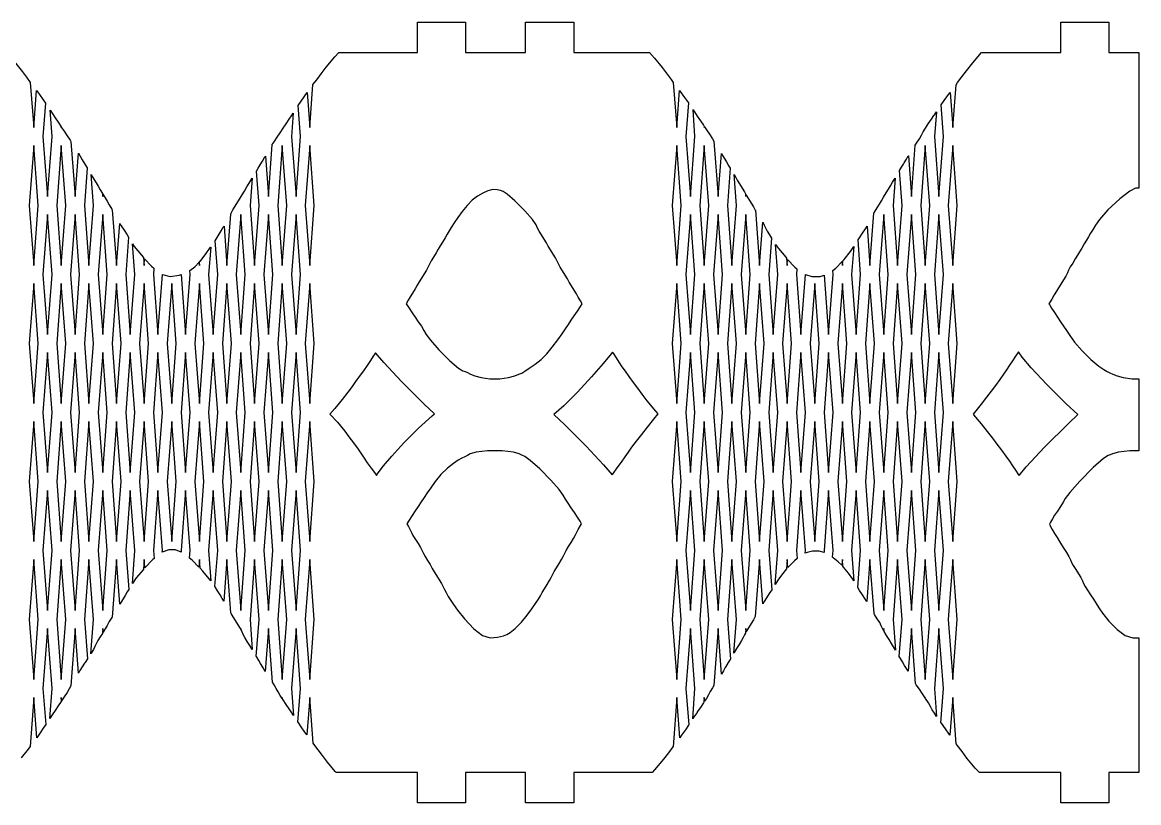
# Model space of a CAD drawing. Header units: millimetres. Extents: x 0 to 428, y -5 to 125.
# Drawn here: x 242.5 to 428.5, y -5 to 125 of the extents above; entities that cross this region are included whole.
import ezdxf

# ---------------------------------------------------------------- set-up
doc = ezdxf.new("R2010")
doc.units = ezdxf.units.MM

msp = doc.modelspace()

# ---------------------------------------------------------------- linework, layer by layer
at = {"color": 0}
for points in [[(241.19, 118.44), (242.57, 116.78), (243.21, 115.87), (243.85, 114.99), (244.41, 107.5), (244.87, 113.63), (245.35, 112.98), (245.98, 112.11), (246.37, 111.52), (245.96, 106), (246.71, 96), (247.46, 106), (247.13, 110.38), (247.47, 109.86), (247.97, 109.11), (248.48, 108.36), (248.98, 107.61), (249, 107.57), (249.01, 107.5), (249.01, 107.55), (249.47, 106.86), (249.97, 106.11), (250.48, 105.35), (250.62, 105.14), (251.31, 96), (251.85, 103.22), (252.13, 102.7), (252.51, 102.08), (252.94, 101.39), (253.32, 100.77), (253.33, 100.75), (252.86, 94.5), (253.61, 84.5), (254.36, 94.5), (253.97, 99.63), (254.01, 99.58), (254.44, 98.89), (254.82, 98.27), (255.13, 97.7), (255.51, 97.08), (255.87, 96.51), (255.91, 96), (255.94, 96.4), (255.94, 96.39), (256.32, 95.77), (256.63, 95.2), (257.01, 94.58), (257.45, 93.88), (257.51, 93.78), (258.21, 84.5), (258.74, 91.51), (258.97, 91.12), (259.47, 90.37), (260, 89.58), (260.23, 89.23), (259.76, 83), (260.51, 73), (261.26, 83), (260.88, 88.08), (261.15, 87.65), (262.35, 86.2), (262.71, 85.81), (262.81, 84.5), (262.89, 85.61), (264.05, 84.37), (264.44, 84.06), (264.36, 83), (265.11, 73), (265.86, 83), (265.86, 83.01), (267.12, 82.65), (268.63, 82.87), (268.96, 82.99), (269.71, 73), (270.46, 83), (270.41, 83.65), (271.24, 84.24), (271.97, 85.04), (272.01, 84.5), (272.06, 85.13), (272.23, 85.32), (273.13, 86.47), (273.89, 87.52), (273.9, 87.53), (273.56, 83), (274.31, 73), (275.06, 83), (274.64, 88.59), (274.99, 89.13), (275.33, 89.72), (275.63, 90.26), (276, 90.89), (276.12, 91.06), (276.61, 84.5), (277.25, 93.04), (277.33, 93.22), (277.61, 93.74), (278, 94.38), (278.44, 95.08), (278.82, 95.7), (279.13, 96.27), (279.51, 96.89), (279.94, 97.58), (280.32, 98.2), (280.63, 98.77), (280.8, 99.05), (280.46, 94.5), (281.21, 84.5), (281.96, 94.5), (281.53, 100.22), (281.82, 100.7), (282.13, 101.27), (282.51, 101.89), (282.94, 102.58), (283.01, 102.69), (283.51, 96), (284.16, 104.64), (284.45, 105.08), (284.97, 105.85), (285.48, 106.61), (285.98, 107.36), (286.48, 108.11), (286.98, 108.86), (287.36, 109.43), (287.48, 109.61), (287.65, 109.87), (287.36, 106), (288.11, 96), (288.86, 106), (288.48, 111.12), (288.95, 111.84), (289.48, 112.61), (289.97, 113.31), (290.41, 107.5), (290.94, 114.62), (291.56, 115.44), (292.28, 116.41), (293.13, 117.53), (294.58, 119.26), (295.26, 120), (308.37, 120), (308.37, 125), (316.37, 125), (316.37, 120), (326.37, 120), (326.37, 125), (334.37, 125), (334.37, 120), (347, 120), (347.84, 119.01), (349.1, 117.49), (349.95, 116.39), (350.63, 115.46), (350.97, 115), (351.53, 107.5), (351.99, 113.63), (352.12, 113.46), (352.85, 112.48), (353.48, 111.61), (353.5, 111.57), (353.08, 106), (353.83, 96), (354.58, 106), (354.25, 110.46), (354.48, 110.1), (354.97, 109.36), (355.47, 108.61), (355.97, 107.86), (356.12, 107.64), (356.13, 107.5), (356.14, 107.61), (356.47, 107.11), (356.98, 106.35), (357.5, 105.58), (357.74, 105.21), (358.43, 96), (358.97, 103.14), (359.01, 103.08), (359.44, 102.39), (359.82, 101.77), (360.04, 101.37), (360.04, 101.37), (360.13, 101.2), (360.45, 100.68), (359.98, 94.5), (360.73, 84.5), (361.48, 94.5), (361.1, 99.63), (361.32, 99.27), (361.63, 98.7), (362.01, 98.08), (362.44, 97.39), (362.82, 96.77), (363, 96.44), (363.03, 96), (363.06, 96.34), (363.13, 96.2), (363.51, 95.58), (363.94, 94.89), (364.32, 94.27), (364.63, 93.7), (364.64, 93.68), (365.33, 84.5), (365.87, 91.69), (366.12, 91.22), (366.33, 90.75), (366.6, 90.23), (366.98, 89.61), (367.34, 89.04), (366.88, 83), (367.63, 73), (368.38, 83), (368.01, 87.99), (368.5, 87.3), (369.69, 85.85), (369.84, 85.69), (369.93, 84.5), (370.01, 85.51), (371.24, 84.21), (371.56, 83.96), (371.48, 83), (372.23, 73), (372.98, 82.99), (374.07, 82.66), (375.42, 82.67), (376.09, 82.88), (376.83, 73), (377.58, 83), (377.53, 83.67), (378.06, 84.06), (379.08, 85.15), (379.13, 84.5), (379.19, 85.27), (379.41, 85.5), (380.46, 86.81), (381.03, 87.63), (380.68, 83), (381.43, 73), (382.18, 83), (381.75, 88.77), (381.98, 89.11), (382.5, 89.88), (382.98, 90.61), (383.24, 91.05), (383.73, 84.5), (384.39, 93.2), (384.5, 93.38), (384.94, 94.08), (385.32, 94.7), (385.63, 95.27), (386.01, 95.89), (386.44, 96.58), (386.82, 97.2), (387.13, 97.77), (387.51, 98.39), (387.92, 99.05), (387.58, 94.5), (388.33, 84.5), (389.08, 94.5), (388.65, 100.29), (389.01, 100.89), (389.31, 101.37), (389.31, 101.37), (389.44, 101.58), (389.82, 102.2), (390.12, 102.76), (390.13, 102.76), (390.63, 96), (391.28, 104.56), (391.49, 104.88), (391.97, 105.61), (392.33, 106.21), (392.62, 106.76), (392.98, 107.37), (393.45, 108.09), (393.97, 108.85), (394.39, 109.49), (394.39, 109.49), (394.47, 109.6), (394.79, 110.09), (394.48, 106), (395.23, 96), (395.98, 106), (395.59, 111.27), (396.1, 111.98), (396.83, 112.96), (397.1, 113.32), (397.53, 107.5), (398.07, 114.61), (398.33, 114.97), (399.04, 115.92), (399.81, 116.94), (400.86, 118.26), (402.33, 120), (415.5, 120), (415.5, 125), (423.5, 125), (423.5, 120), (428.5, 120), (428.5, 97.37), (428.47, 97.38), (427.94, 97.37), (427.03, 96.89), (425.35, 95.61), (423.38, 93.77), (421.97, 92.18), (421.3, 91.2), (420.9, 90.53), (420.49, 89.88), (420.13, 89.27), (419.82, 88.7), (419.44, 88.08), (419.01, 87.39), (418.63, 86.77), (418.32, 86.2), (417.94, 85.58), (417.5, 84.88), (417.11, 84.24), (416.83, 83.72), (416.62, 83.25), (416.35, 82.73), (415.95, 82.09), (415.51, 81.39), (415.13, 80.77), (414.82, 80.2), (414.44, 79.58), (414.01, 78.89), (413.63, 78.27), (413.55, 78.12), (413.62, 77.98), (413.98, 77.37), (414.45, 76.65), (414.97, 75.88), (415.47, 75.13), (415.96, 74.39), (416.45, 73.65), (417.01, 72.82), (417.83, 71.73), (419.06, 70.29), (420.54, 68.81), (421.84, 67.72), (422.7, 67.14), (423.25, 66.84), (423.7, 66.61), (424.2, 66.37), (424.89, 66.11), (425.94, 65.83), (427.4, 65.62), (428.5, 65.62), (428.5, 53.61), (427.02, 53.61), (425.11, 53.4), (424.13, 53.11), (423.73, 52.93), (423.44, 52.85), (422.66, 52.34), (420.92, 50.81), (418.68, 48.57), (417.01, 46.69), (416.26, 45.66), (415.91, 45.04), (415.48, 44.36), (414.96, 43.59), (414.48, 42.87), (414.12, 42.26), (413.83, 41.71), (413.65, 41.41), (413.83, 41.02), (414.11, 40.49), (414.5, 39.85), (414.94, 39.16), (415.32, 38.53), (415.63, 37.97), (416.01, 37.34), (416.45, 36.65), (416.85, 36.01), (417.12, 35.48), (417.33, 35.02), (417.6, 34.5), (418, 33.85), (418.45, 33.15), (418.85, 32.5), (419.12, 31.98), (419.33, 31.52), (419.6, 31), (419.97, 30.38), (420.46, 29.65), (420.98, 28.88), (421.44, 28.16), (421.87, 27.47), (422.49, 26.57), (423.55, 25.26), (424.89, 23.83), (426.22, 22.83), (427.54, 22.45), (428.5, 22.45), (428.5, 0), (423.5, 0), (423.5, -5), (415.5, -5), (415.5, 0), (402, 0), (401.28, 0.77)], [(244.41, 104.5), (243.66, 94.5), (244.41, 84.5), (245.16, 94.5), (244.41, 104.5)], [(249.01, 104.5), (248.26, 94.5), (249.01, 84.5), (249.76, 94.5), (249.01, 104.5)], [(285.81, 104.5), (285.06, 94.5), (285.81, 84.5), (286.56, 94.5), (285.81, 104.5)], [(289.66, 94.5), (290.41, 84.5), (291.16, 94.5), (290.41, 104.5), (289.66, 94.5)], [(352.28, 94.5), (351.53, 104.5), (350.78, 94.5), (351.53, 84.5), (352.28, 94.5)], [(356.88, 94.5), (356.13, 104.5), (355.38, 94.5), (356.13, 84.5), (356.88, 94.5)], [(393.68, 94.5), (392.93, 104.5), (392.18, 94.5), (392.93, 84.5), (393.68, 94.5)], [(397.53, 104.5), (396.78, 94.5), (397.53, 84.5), (398.28, 94.5), (397.53, 104.5)], [(327.94, 68.04), (328.93, 68.83), (329.87, 69.76), (330.8, 70.9), (331.71, 72.1), (332.47, 73.12), (333.02, 73.93), (333.49, 74.64), (333.97, 75.37), (334.47, 76.12), (334.98, 76.88), (335.5, 77.65), (335.8, 78.11), (335.51, 78.58), (335.13, 79.2), (334.82, 79.77), (334.44, 80.39), (334.01, 81.08), (333.63, 81.7), (333.32, 82.27), (332.94, 82.89), (332.5, 83.59), (332.11, 84.23), (331.83, 84.75), (331.62, 85.22), (331.35, 85.74), (330.95, 86.38), (330.51, 87.08), (330.13, 87.7), (329.82, 88.27), (329.44, 88.89), (329, 89.58), (328.62, 90.21), (328.37, 90.71), (328.11, 91.24), (327.49, 92.15), (326.22, 93.62), (324.59, 95.25), (323.28, 96.35), (322.6, 96.79), (322.18, 96.96), (321.62, 97.11), (320.9, 97.13), (320.09, 96.92), (319.24, 96.53), (318.35, 96.03), (317.46, 95.37), (316.61, 94.5), (315.81, 93.49), (315.08, 92.48), (314.45, 91.58), (313.96, 90.84), (313.62, 90.25), (313.32, 89.71), (312.94, 89.08), (312.51, 88.39), (312.13, 87.77), (311.82, 87.2), (311.44, 86.58), (311, 85.88), (310.61, 85.24), (310.33, 84.72), (310.12, 84.25), (309.85, 83.73), (309.45, 83.09), (309.01, 82.39), (308.63, 81.77), (308.32, 81.2), (307.94, 80.58), (307.51, 79.89), (307.13, 79.27), (306.82, 78.7), (306.47, 78.12), (306.97, 77.38), (307.48, 76.62), (307.98, 75.87), (308.48, 75.12), (308.99, 74.37), (309.43, 73.68), (309.81, 73.02), (310.49, 72.06), (311.88, 70.46), (313.71, 68.63), (315.17, 67.38), (315.9, 66.94), (316.27, 66.82), (316.67, 66.64), (317.19, 66.38), (317.9, 66.11), (318.94, 65.83), (320.4, 65.62), (322.05, 65.62), (323.51, 65.83), (324.56, 66.11), (325.24, 66.36), (325.72, 66.58), (326.23, 66.87), (326.98, 67.37), (327.94, 68.04)], [(246.71, 93), (245.96, 83), (246.71, 73), (247.46, 83), (246.71, 93)], [(250.56, 83), (251.31, 73), (252.06, 83), (251.31, 93), (250.56, 83)], [(255.16, 83), (255.91, 73), (256.66, 83), (255.91, 93), (255.16, 83)], [(278.91, 93), (278.16, 83), (278.91, 73), (279.66, 83), (278.91, 93)], [(283.51, 93), (282.76, 83), (283.51, 73), (284.26, 83), (283.51, 93)], [(288.11, 93), (287.36, 83), (288.11, 73), (288.86, 83), (288.11, 93)], [(354.58, 83), (353.83, 93), (353.08, 83), (353.83, 73), (354.58, 83)], [(358.43, 93), (357.68, 83), (358.43, 73), (359.18, 83), (358.43, 93)], [(363.03, 93), (362.28, 83), (363.03, 73), (363.78, 83), (363.03, 93)], [(386.78, 83), (386.03, 93), (385.28, 83), (386.03, 73), (386.78, 83)], [(391.38, 83), (390.63, 93), (389.88, 83), (390.63, 73), (391.38, 83)], [(395.98, 83), (395.23, 93), (394.48, 83), (395.23, 73), (395.98, 83)], [(243.66, 71.5), (244.41, 61.5), (245.16, 71.5), (244.41, 81.5), (243.66, 71.5)], [(249.01, 81.5), (248.26, 71.5), (249.01, 61.5), (249.76, 71.5), (249.01, 81.5)], [(252.86, 71.5), (253.61, 61.5), (254.36, 71.5), (253.61, 81.5), (252.86, 71.5)], [(258.21, 81.5), (257.46, 71.5), (258.21, 61.5), (258.96, 71.5), (258.21, 81.5)], [(262.06, 71.5), (262.81, 61.5), (263.56, 71.5), (262.81, 81.5), (262.06, 71.5)], [(266.66, 71.5), (267.41, 61.5), (268.16, 71.5), (267.41, 81.5), (266.66, 71.5)], [(271.26, 71.5), (272.01, 61.5), (272.76, 71.5), (272.01, 81.5), (271.26, 71.5)], [(276.61, 81.5), (275.86, 71.5), (276.61, 61.5), (277.36, 71.5), (276.61, 81.5)], [(280.46, 71.5), (281.21, 61.5), (281.96, 71.5), (281.21, 81.5), (280.46, 71.5)], [(285.06, 71.5), (285.81, 61.5), (286.56, 71.5), (285.81, 81.5), (285.06, 71.5)], [(290.41, 81.5), (289.66, 71.5), (290.41, 61.5), (291.16, 71.5), (290.41, 81.5)], [(351.53, 81.5), (350.78, 71.5), (351.53, 61.5), (352.28, 71.5), (351.53, 81.5)], [(356.88, 71.5), (356.13, 81.5), (355.38, 71.5), (356.13, 61.5), (356.88, 71.5)], [(360.73, 81.5), (359.98, 71.5), (360.73, 61.5), (361.48, 71.5), (360.73, 81.5)], [(366.08, 71.5), (365.33, 81.5), (364.58, 71.5), (365.33, 61.5), (366.08, 71.5)], [(369.93, 81.5), (369.18, 71.5), (369.93, 61.5), (370.68, 71.5), (369.93, 81.5)], [(374.53, 81.5), (373.78, 71.5), (374.53, 61.5), (375.28, 71.5), (374.53, 81.5)], [(379.13, 81.5), (378.38, 71.5), (379.13, 61.5), (379.88, 71.5), (379.13, 81.5)], [(384.48, 71.5), (383.73, 81.5), (382.98, 71.5), (383.73, 61.5), (384.48, 71.5)], [(388.33, 81.5), (387.58, 71.5), (388.33, 61.5), (389.08, 71.5), (388.33, 81.5)], [(392.93, 81.5), (392.18, 71.5), (392.93, 61.5), (393.68, 71.5), (392.93, 81.5)], [(398.28, 71.5), (397.53, 81.5), (396.78, 71.5), (397.53, 61.5), (398.28, 71.5)], [(246.71, 70), (245.96, 60), (246.71, 50), (247.46, 60), (246.71, 70)], [(251.31, 70), (250.56, 60), (251.31, 50), (252.06, 60), (251.31, 70)], [(255.91, 70), (255.16, 60), (255.91, 50), (256.66, 60), (255.91, 70)], [(260.51, 70), (259.76, 60), (260.51, 50), (261.26, 60), (260.51, 70)], [(265.11, 70), (264.36, 60), (265.11, 50), (265.86, 60), (265.11, 70)], [(269.71, 70), (268.96, 60), (269.71, 50), (270.46, 60), (269.71, 70)], [(274.31, 70), (273.56, 60), (274.31, 50), (275.06, 60), (274.31, 70)], [(278.91, 70), (278.16, 60), (278.91, 50), (279.66, 60), (278.91, 70)], [(283.51, 70), (282.76, 60), (283.51, 50), (284.26, 60), (283.51, 70)], [(287.36, 60), (288.11, 50), (288.86, 60), (288.11, 70), (287.36, 60)], [(296.89, 55.96), (297.68, 54.92), (298.46, 53.89), (299.02, 53.08), (299.47, 52.38), (299.98, 51.62), (300.62, 50.73), (301.34, 49.76), (301.5, 49.53), (301.81, 49.94), (302.71, 51.11), (304.05, 52.74), (306.07, 54.95), (308.52, 57.41), (310.77, 59.45), (311.18, 59.79), (309.44, 61.4), (305.68, 65.17), (302.74, 68.31), (301.38, 69.96), (301.38, 69.96), (300.98, 69.37), (300.5, 68.64), (299.97, 67.85), (299.33, 66.96), (298.64, 66.02), (298.03, 65.16), (297.47, 64.35), (296.76, 63.4), (295.8, 62.18), (294.56, 60.68), (293.76, 59.73), (295.02, 58.38), (296.23, 56.88), (296.89, 55.96)], [(344.32, 65.02), (343.6, 65.98), (342.98, 66.86), (342.45, 67.63), (341.97, 68.37), (341.48, 69.11), (340.98, 69.86), (340.84, 70.06), (340.64, 69.8), (339.28, 68.17), (337.33, 65.93), (335, 63.39), (332.73, 61.12), (331.06, 59.65), (332.83, 58.01), (336.45, 54.39), (339.34, 51.29), (340.78, 49.59), (340.98, 49.88), (341.63, 50.78), (342.32, 51.72), (342.95, 52.6), (343.49, 53.39), (344.08, 54.23), (344.82, 55.22), (345.7, 56.35), (346.67, 57.57), (347.73, 58.9), (348.47, 59.79), (348.08, 60.21), (346.63, 61.94), (345.78, 63.06), (345.06, 64.03), (344.32, 65.02)], [(354.58, 60), (353.83, 70), (353.08, 60), (353.83, 50), (354.58, 60)], [(359.18, 60), (358.43, 70), (357.68, 60), (358.43, 50), (359.18, 60)], [(363.78, 60), (363.03, 70), (362.28, 60), (363.03, 50), (363.78, 60)], [(368.38, 60), (367.63, 70), (366.88, 60), (367.63, 50), (368.38, 60)], [(372.98, 60), (372.23, 70), (371.48, 60), (372.23, 50), (372.98, 60)], [(377.58, 60), (376.83, 70), (376.08, 60), (376.83, 50), (377.58, 60)], [(382.18, 60), (381.43, 70), (380.68, 60), (381.43, 50), (382.18, 60)], [(386.78, 60), (386.03, 70), (385.28, 60), (386.03, 50), (386.78, 60)], [(391.38, 60), (390.63, 70), (389.88, 60), (390.63, 50), (391.38, 60)], [(395.23, 70), (394.48, 60), (395.23, 50), (395.98, 60), (395.23, 70)], [(406.35, 52.75), (406.98, 51.87), (407.5, 51.1), (407.98, 50.37), (408.47, 49.63), (408.56, 49.5), (409.77, 50.96), (412.83, 54.22), (416.79, 58.18), (418.36, 59.64), (416.42, 61.43), (413.21, 64.64), (410.6, 67.46), (409.1, 69.24), (408.46, 70.08), (407.97, 69.36), (407.47, 68.61), (406.98, 67.87), (406.5, 67.13), (405.98, 66.36), (405.35, 65.48), (404.63, 64.52), (403.9, 63.53), (403.15, 62.54), (402.27, 61.39), (400.9, 59.74), (401, 59.62), (402.25, 58.1), (403.27, 56.82), (404.12, 55.73), (404.88, 54.72), (405.63, 53.72), (406.35, 52.75)], [(244.41, 58.5), (243.66, 48.5), (244.41, 38.5), (245.16, 48.5), (244.41, 58.5)], [(248.26, 48.5), (249.01, 38.5), (249.76, 48.5), (249.01, 58.5), (248.26, 48.5)], [(252.86, 48.5), (253.61, 38.5), (254.36, 48.5), (253.61, 58.5), (252.86, 48.5)], [(258.21, 58.5), (257.46, 48.5), (258.21, 38.5), (258.96, 48.5), (258.21, 58.5)], [(262.81, 58.5), (262.06, 48.5), (262.81, 38.5), (263.56, 48.5), (262.81, 58.5)], [(266.66, 48.5), (267.41, 38.5), (268.16, 48.5), (267.41, 58.5), (266.66, 48.5)], [(272.01, 58.5), (271.26, 48.5), (272.01, 38.5), (272.76, 48.5), (272.01, 58.5)], [(276.61, 58.5), (275.86, 48.5), (276.61, 38.5), (277.36, 48.5), (276.61, 58.5)], [(280.46, 48.5), (281.21, 38.5), (281.96, 48.5), (281.21, 58.5), (280.46, 48.5)], [(285.81, 58.5), (285.06, 48.5), (285.81, 38.5), (286.56, 48.5), (285.81, 58.5)], [(290.41, 58.5), (289.66, 48.5), (290.41, 38.5), (291.16, 48.5), (290.41, 58.5)], [(352.28, 48.5), (351.53, 58.5), (350.78, 48.5), (351.53, 38.5), (352.28, 48.5)], [(356.13, 58.5), (355.38, 48.5), (356.13, 38.5), (356.88, 48.5), (356.13, 58.5)], [(360.73, 58.5), (359.98, 48.5), (360.73, 38.5), (361.48, 48.5), (360.73, 58.5)], [(366.08, 48.5), (365.33, 58.5), (364.58, 48.5), (365.33, 38.5), (366.08, 48.5)], [(370.68, 48.5), (369.93, 58.5), (369.18, 48.5), (369.93, 38.5), (370.68, 48.5)], [(374.53, 58.5), (373.78, 48.5), (374.53, 38.5), (375.28, 48.5), (374.53, 58.5)], [(379.88, 48.5), (379.13, 58.5), (378.38, 48.5), (379.13, 38.5), (379.88, 48.5)], [(384.48, 48.5), (383.73, 58.5), (382.98, 48.5), (383.73, 38.5), (384.48, 48.5)], [(388.33, 58.5), (387.58, 48.5), (388.33, 38.5), (389.08, 48.5), (388.33, 58.5)], [(393.68, 48.5), (392.93, 58.5), (392.18, 48.5), (392.93, 38.5), (393.68, 48.5)], [(398.28, 48.5), (397.53, 58.5), (396.78, 48.5), (397.53, 38.5), (398.28, 48.5)], [(312.26, 49.65), (311.31, 48.5), (310.56, 47.46), (309.97, 46.6), (309.45, 45.84), (308.97, 45.1), (308.48, 44.36), (307.98, 43.61), (307.47, 42.85), (306.95, 42.08), (306.56, 41.48), (306.85, 41.01), (307.12, 40.48), (307.33, 40.02), (307.6, 39.5), (308, 38.85), (308.45, 38.15), (308.85, 37.5), (309.12, 36.98), (309.33, 36.52), (309.61, 35.99), (310, 35.35), (310.44, 34.66), (310.82, 34.03), (311.13, 33.47), (311.51, 32.84), (311.95, 32.15), (312.35, 31.51), (312.62, 30.98), (312.83, 30.52), (313.1, 30), (313.48, 29.37), (313.91, 28.69), (314.33, 28.01), (315, 27.06), (316.2, 25.61), (317.76, 23.97), (319.2, 22.83), (320.47, 22.46), (321.69, 22.58), (322.67, 22.81), (323.26, 23.03), (323.79, 23.35), (324.61, 24.02), (325.66, 25.06), (326.63, 26.23), (327.4, 27.28), (328.01, 28.16), (328.49, 28.89), (328.83, 29.48), (329.13, 30.03), (329.5, 30.65), (329.95, 31.35), (330.35, 31.99), (330.62, 32.52), (330.83, 32.98), (331.1, 33.5), (331.5, 34.15), (331.95, 34.85), (332.35, 35.5), (332.62, 36.02), (332.83, 36.48), (333.1, 37), (333.5, 37.65), (333.95, 38.35), (334.35, 39), (334.62, 39.52), (334.83, 39.98), (335.11, 40.51), (335.5, 41.15), (335.7, 41.47), (335.47, 41.87), (335, 42.58), (334.48, 43.35), (333.97, 44.12), (333.46, 44.87), (333.02, 45.56), (332.64, 46.21), (331.97, 47.17), (330.59, 48.75), (328.73, 50.61), (327.14, 52), (326.21, 52.65), (325.74, 52.91), (325.29, 53.14), (324.33, 53.41), (322.43, 53.61), (320.02, 53.61), (318.12, 53.41), (317.14, 53.12), (316.66, 52.86), (316.24, 52.63), (315.74, 52.38), (315.15, 52.04), (314.35, 51.53), (313.34, 50.73), (312.26, 49.65)], [(401.28, 0.77), (399.89, 2.44), (399.07, 3.53), (398.25, 4.6), (398.11, 4.79), (397.53, 12.5), (397.06, 6.23), (396.92, 6.43), (396.31, 7.29), (395.62, 8.23), (395.56, 8.32), (395.98, 14), (395.23, 24), (394.48, 14), (394.83, 9.33), (394.46, 9.9), (394.11, 10.49), (393.83, 11.02), (393.47, 11.63), (393, 12.35), (392.94, 12.44), (392.93, 12.5), (392.93, 12.46), (392.49, 13.11), (391.97, 13.89), (391.45, 14.65), (391.32, 14.85), (390.63, 24), (390.1, 16.9), (389.94, 17.16), (389.51, 17.84), (389.13, 18.47), (388.82, 19.03), (388.62, 19.36), (389.08, 25.5), (388.33, 35.5), (387.58, 25.5), (387.97, 20.41), (387.63, 20.97), (387.32, 21.53), (386.94, 22.16), (386.5, 22.85), (386.11, 23.49), (386.07, 23.57), (386.03, 24), (386.01, 23.68), (385.83, 24.02), (385.62, 24.48), (385.35, 25.01), (384.95, 25.65), (384.51, 26.34), (384.41, 26.51), (383.73, 35.5), (383.21, 28.53), (382.99, 28.86), (382.46, 29.64), (381.99, 30.36), (381.72, 30.82), (382.18, 37), (381.43, 47), (380.68, 37), (381.06, 31.93), (380.86, 32.26), (380.17, 33.23), (379.34, 34.26), (379.22, 34.38), (379.13, 35.5), (379.06, 34.54), (378.46, 35.14), (377.62, 35.8), (377.5, 35.89), (377.58, 37), (376.83, 47), (376.08, 37), (376.11, 36.7), (375.26, 36.9), (374.16, 36.88), (373.28, 36.7), (372.95, 36.58), (372.98, 37), (372.23, 47), (371.48, 37), (371.58, 35.66), (371.16, 35.31), (370.03, 34.18), (369.93, 35.5), (369.82, 33.94), (368.98, 32.92), (368.39, 32.05), (367.96, 31.36), (368.38, 37), (367.63, 47), (366.88, 37), (367.37, 30.47), (366.95, 29.85), (366.48, 29.13), (366.12, 28.52), (365.89, 28.1), (365.33, 35.5), (364.62, 26.01), (364.32, 25.47), (363.94, 24.84), (363.5, 24.15), (363.11, 23.51), (363.08, 23.45), (363.03, 24), (362.98, 23.26), (362.83, 22.98), (362.62, 22.52), (362.35, 21.99), (361.95, 21.35), (361.51, 20.66), (361.13, 20.03), (361.06, 19.91), (361.48, 25.5), (360.73, 35.5), (359.98, 25.5), (360.48, 18.9), (360.44, 18.84), (360.01, 18.16), (359.98, 18.11), (359.98, 18.11), (359.63, 17.53), (359.33, 16.98), (359, 16.42), (358.43, 24), (357.72, 14.5), (357.48, 14.13), (357.12, 13.52), (356.83, 12.98), (356.47, 12.37), (356.18, 11.92), (356.13, 12.5), (356.08, 11.77), (356, 11.65), (355.48, 10.88), (354.97, 10.12), (354.92, 10.04), (354.92, 10.04), (354.47, 9.37), (354.21, 8.97), (354.58, 14), (353.83, 24), (353.08, 14), (353.54, 7.96), (353.5, 7.9), (352.98, 7.13), (352.35, 6.25), (352.03, 5.82), (351.53, 12.5), (350.92, 4.33), (350.89, 4.29), (350.18, 3.33), (349.34, 2.23), (347.86, 0.46), (347.43, 0), (334.37, 0), (334.37, -5), (326.37, -5), (326.37, 0), (316.37, 0), (316.37, -5), (308.37, -5), (308.37, 0), (294.81, 0), (294.64, 0.2), (293.36, 1.74), (292.5, 2.85), (291.82, 3.78), (291.1, 4.75), (290.98, 4.91), (290.41, 12.5), (289.94, 6.29), (289.6, 6.75), (288.97, 7.63), (288.45, 8.4), (288.44, 8.42), (288.86, 14), (288.11, 24), (287.36, 14), (287.69, 9.55), (287.48, 9.87), (287.42, 9.96), (287.42, 9.96), (286.98, 10.62), (286.47, 11.38), (285.95, 12.15), (285.82, 12.35), (285.81, 12.5), (285.8, 12.38), (285.48, 12.87), (285.12, 13.48), (284.83, 14.02), (284.47, 14.63), (284.18, 15.07), (283.51, 24), (282.98, 16.88), (282.62, 17.48), (282.32, 18.03), (282.21, 18.21), (282.21, 18.21), (281.94, 18.66), (281.51, 19.34), (281.5, 19.36), (281.96, 25.5), (281.21, 35.5), (280.46, 25.5), (280.83, 20.5), (280.82, 20.53), (280.44, 21.16), (280, 21.85), (279.61, 22.49), (279.33, 23.02), (279.12, 23.48), (278.92, 23.86), (278.91, 24), (278.9, 23.9), (278.85, 24.01), (278.45, 24.65), (278.01, 25.34), (277.63, 25.97), (277.32, 26.53), (277.28, 26.6), (276.61, 35.5), (276.09, 28.55), (275.82, 29.03), (275.46, 29.64), (275.05, 30.3), (274.64, 30.97), (274.61, 31.01), (275.06, 37), (274.31, 47), (273.56, 37), (273.94, 31.96), (272.6, 33.54), (272.12, 34.04), (272.01, 35.5), (271.92, 34.25), (270.83, 35.38), (270.37, 35.75), (270.46, 37), (269.71, 47), (268.96, 37), (268.98, 36.76), (268.01, 37.11), (266.9, 37.1), (265.84, 36.71), (265.86, 37), (265.11, 47), (264.36, 37), (264.46, 35.68), (264.27, 35.52), (262.91, 34.11), (262.81, 35.5), (262.69, 33.87), (261.5, 32.44), (260.85, 31.52), (261.26, 37), (260.51, 47), (259.76, 37), (260.24, 30.54), (259.99, 30.14), (259.63, 29.53), (259.32, 28.97), (258.94, 28.34), (258.77, 28.07), (258.21, 35.5), (257.49, 25.92), (257.44, 25.84), (257.01, 25.16), (256.63, 24.53), (256.32, 23.97), (255.96, 23.37), (255.91, 24), (255.85, 23.2), (255.5, 22.65), (255.11, 22.01), (254.83, 21.48), (254.62, 21.02), (254.35, 20.5), (253.98, 19.88), (253.93, 19.81), (254.36, 25.5), (253.61, 35.5), (252.86, 25.5), (253.35, 18.94), (252.96, 18.36), (252.88, 18.24), (252.88, 18.24), (252.48, 17.63), (252.12, 17.02), (251.87, 16.56), (251.31, 24), (250.59, 14.46), (250.33, 13.98), (249.97, 13.37), (249.5, 12.65), (249.05, 11.98), (249.01, 12.5), (248.96, 11.85), (248.47, 11.12), (247.97, 10.37), (247.47, 9.62), (247.09, 9.04), (247.46, 14), (246.71, 24), (245.96, 14), (246.41, 8.02), (246, 7.4), (245.48, 6.63), (244.91, 5.82), (244.41, 12.5), (243.8, 4.36), (243.25, 3.65), (242.3, 2.45)], [(246.71, 47), (245.96, 37), (246.71, 27), (247.46, 37), (246.71, 47)], [(250.56, 37), (251.31, 27), (252.06, 37), (251.31, 47), (250.56, 37)], [(255.91, 47), (255.16, 37), (255.91, 27), (256.66, 37), (255.91, 47)], [(278.16, 37), (278.91, 27), (279.66, 37), (278.91, 47), (278.16, 37)], [(283.51, 47), (282.76, 37), (283.51, 27), (284.26, 37), (283.51, 47)], [(287.36, 37), (288.11, 27), (288.86, 37), (288.11, 47), (287.36, 37)], [(354.58, 37), (353.83, 47), (353.08, 37), (353.83, 27), (354.58, 37)], [(358.43, 47), (357.68, 37), (358.43, 27), (359.18, 37), (358.43, 47)], [(363.78, 37), (363.03, 47), (362.28, 37), (363.03, 27), (363.78, 37)], [(386.03, 47), (385.28, 37), (386.03, 27), (386.78, 37), (386.03, 47)], [(391.38, 37), (390.63, 47), (389.88, 37), (390.63, 27), (391.38, 37)], [(395.23, 47), (394.48, 37), (395.23, 27), (395.98, 37), (395.23, 47)], [(244.41, 35.5), (243.66, 25.5), (244.41, 15.5), (245.16, 25.5), (244.41, 35.5)], [(249.01, 35.5), (248.26, 25.5), (249.01, 15.5), (249.76, 25.5), (249.01, 35.5)], [(285.06, 25.5), (285.81, 15.5), (286.56, 25.5), (285.81, 35.5), (285.06, 25.5)], [(290.41, 35.5), (289.66, 25.5), (290.41, 15.5), (291.16, 25.5), (290.41, 35.5)], [(352.28, 25.5), (351.53, 35.5), (350.78, 25.5), (351.53, 15.5), (352.28, 25.5)], [(356.88, 25.5), (356.13, 35.5), (355.38, 25.5), (356.13, 15.5), (356.88, 25.5)], [(392.93, 35.5), (392.18, 25.5), (392.93, 15.5), (393.68, 25.5), (392.93, 35.5)], [(398.28, 25.5), (397.53, 35.5), (396.78, 25.5), (397.53, 15.5), (398.28, 25.5)]]:
    msp.add_lwpolyline(points, dxfattribs=at)

doc.saveas('drawing.dxf')
